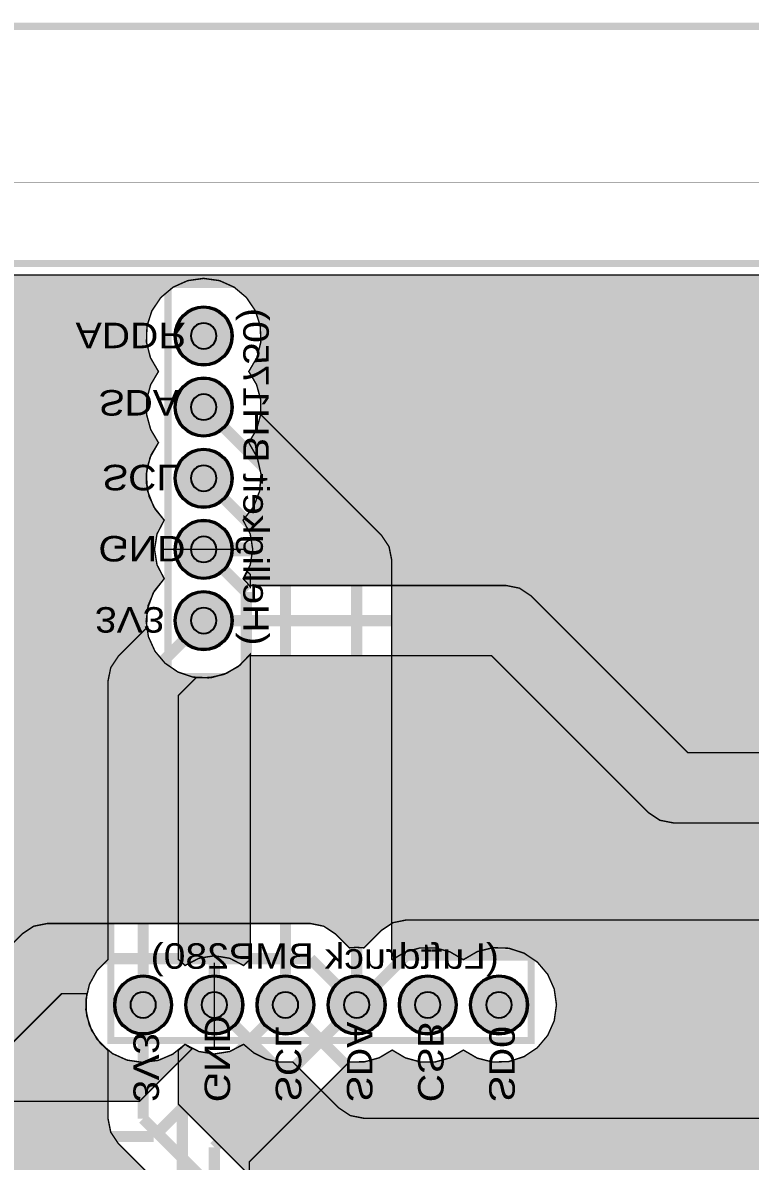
# Model space of a CAD drawing. Header units: millimetres. Extents: x -14 to 97, y -13 to 100.
# Drawn here: x 3.32 to 29.29, y 56.4 to 97.03 of the extents above; entities that cross this region are included whole.
import ezdxf
from ezdxf.enums import TextEntityAlignment as Align

# ---------------------------------------------------------------- set-up
doc = ezdxf.new("R2010")
doc.units = ezdxf.units.MM
doc.header["$MEASUREMENT"] = 0
for name, color, linetype, true_color in [('Board-Outline-Layer', 7, 'Continuous', 0xff00ff), ('Bottom-Layer', 7, 'Continuous', 0x0000ff), ('Bottom-Paste-Mask-Layer', 7, 'Continuous', 0x800000), ('Bottom-Silkscreen-Layer', 7, 'Continuous', 0x66cc33), ('Bottom-Solder-Mask-Layer', 7, 'Continuous', 0xaa00ff), ('Document-Layer', 7, 'Continuous', 0xffffff), ('Hole-Layer', 7, 'Continuous', 0x222222), ('Multi-Layer', 7, 'Continuous', 0xc0c0c0), ('Top-Layer', 7, 'Continuous', 0xff0000), ('Top-Paste-Mask-Layer', 7, 'Continuous', 0x808080), ('Top-Silkscreen-Layer', 7, 'Continuous', 0xffcc00), ('Top-Solder-Mask-Layer', 7, 'Continuous', 0x800080)]:
    doc.layers.add(name, color=color, linetype=linetype, true_color=true_color)
doc.styles.get("Standard").update_dxf_attribs({"font": 'arial.ttf'})

msp = doc.modelspace()

# ---------------------------------------------------------------- hatches: boundary and pattern name
at = {"layer": 'Bottom-Layer'}
for points in [[(-1.377, 61.251), (-1.813, 61.198), (-2.223, 61.041), (-2.584, 60.791), (-2.584, 88.028), (64.044, 88.028), (63.823, 87.912), (63.63, 87.754), (38.621, 62.744), (38.015, 62.576), (37.489, 62.232), (37.091, 61.744), (36.86, 61.16), (36.817, 60.532), (36.966, 59.921), (37.292, 59.384), (37.766, 58.971), (38.343, 58.72), (38.969, 58.656), (39.584, 58.785), (40.132, 59.094), (40.602, 58.816), (41.129, 58.672), (41.675, 58.672), (42.202, 58.816), (42.672, 59.094), (43.139, 58.817), (43.663, 58.673), (44.206, 58.671), (47.374, 55.502), (47.781, 55.231), (48.26, 55.136), (48.792, 55.136), (41.899, 48.243), (38.676, 48.243), (38.669, 48.251), (38.661, 48.26), (38.962, 48.724), (39.119, 49.254), (39.119, 49.806), (38.962, 50.336), (38.661, 50.8), (38.921, 51.181), (39.083, 51.612), (39.139, 52.07), (39.083, 52.528), (38.921, 52.959), (38.661, 53.34), (38.944, 53.766), (39.105, 54.25), (39.133, 54.76), (39.026, 55.26), (38.791, 55.714), (38.446, 56.09), (38.696, 56.483), (38.824, 56.931), (38.82, 57.396), (38.684, 57.842), (38.428, 58.231), (38.072, 58.531), (37.646, 58.718), (37.184, 58.777), (36.724, 58.703), (36.305, 58.502), (36.305, 63.362), (40.383, 67.44), (40.654, 67.847), (40.75, 68.326), (40.75, 71.501), (40.654, 71.98), (40.383, 72.387), (38.231, 74.539), (38.212, 75.182), (37.996, 75.789), (37.602, 76.298), (37.857, 76.786), (37.948, 77.33), (37.865, 77.874), (37.618, 78.367), (37.23, 78.758), (36.739, 79.009), (36.195, 79.096), (35.651, 79.009), (35.161, 78.758), (34.773, 78.367), (34.525, 77.874), (34.443, 77.33), (34.533, 76.786), (34.788, 76.298), (34.413, 75.822), (34.193, 75.256), (34.148, 74.651), (34.282, 74.06), (34.583, 73.533), (34.342, 73.146), (34.193, 72.716), (34.143, 72.263), (34.193, 71.81), (34.342, 71.38), (34.583, 70.993), (34.323, 70.565), (34.175, 70.086), (34.147, 69.586), (34.241, 69.094), (34.452, 68.64), (34.766, 68.25), (35.166, 67.947), (35.626, 67.751), (33.15, 65.275), (32.879, 64.868), (32.784, 64.389), (32.784, 42.246), (32.879, 41.766), (33.15, 41.36), (34.713, 39.797), (34.978, 39.595), (35.286, 39.47), (35.321, 38.991), (35.473, 38.536), (35.733, 38.133), (34.322, 38.133), (21.16, 51.294), (21.611, 51.647), (21.924, 52.126), (22.066, 52.68), (22.022, 53.251), (21.796, 53.777), (21.413, 54.202), (20.913, 54.481), (20.35, 54.584), (19.784, 54.501), (19.275, 54.239), (18.798, 54.614), (18.233, 54.834), (17.628, 54.879), (17.037, 54.745), (16.51, 54.445), (16.04, 54.722), (15.513, 54.866), (14.967, 54.866), (14.44, 54.722), (13.97, 54.445), (13.496, 54.724), (12.964, 54.868), (12.414, 54.865), (11.884, 54.715), (11.413, 54.431), (11.413, 56.377), (14.976, 59.941), (15.519, 59.943), (16.043, 60.087), (16.51, 60.364), (16.98, 60.086), (17.507, 59.942), (18.053, 59.942), (18.58, 60.086), (19.05, 60.364), (19.545, 60.076), (20.099, 59.935), (20.672, 59.954), (21.216, 60.13), (21.691, 60.449), (22.06, 60.887), (22.293, 61.409), (22.373, 61.976), (22.293, 62.543), (22.06, 63.066), (21.691, 63.503), (21.216, 63.823), (20.672, 63.998), (20.099, 64.017), (19.545, 63.877), (19.05, 63.589), (18.58, 63.866), (18.053, 64.01), (17.507, 64.01), (16.98, 63.866), (16.51, 63.589), (16.501, 63.595), (16.493, 63.602), (16.493, 77.851), (16.397, 78.33), (16.126, 78.737), (11.815, 83.048), (11.813, 83.591), (11.668, 84.115), (11.391, 84.582), (11.679, 85.077), (11.82, 85.632), (11.801, 86.204), (11.626, 86.748), (11.306, 87.223), (10.868, 87.592), (10.346, 87.825), (9.779, 87.905), (9.212, 87.825), (8.69, 87.592), (8.252, 87.223), (7.932, 86.748), (7.757, 86.204), (7.738, 85.632), (7.879, 85.077), (8.167, 84.582), (7.889, 84.112), (7.745, 83.585), (7.745, 83.039), (7.889, 82.512), (8.167, 82.042), (7.905, 81.609), (7.757, 81.125), (7.732, 80.62), (7.832, 80.124), (8.049, 79.667), (8.372, 79.277), (8.115, 78.783), (8.026, 78.232), (8.115, 77.682), (8.372, 77.187), (7.979, 76.678), (7.762, 76.071), (7.744, 75.428), (6.734, 74.419), (6.463, 74.012), (6.367, 73.533), (6.367, 63.602), (5.973, 63.201), (5.702, 62.707), (5.576, 62.159), (5.603, 61.597), (5.782, 61.063), (6.099, 60.598), (6.53, 60.237), (7.044, 60.006), (7.6, 59.924), (8.159, 59.996), (8.676, 60.216), (9.115, 60.569), (9.237, 60.486), (9.366, 60.414), (8.131, 59.178), (7.482, 58.53), (1.171, 58.53), (1.368, 59.033), (1.408, 59.572), (1.288, 60.1), (1.017, 60.568), (0.621, 60.936), (0.134, 61.17), (-0.401, 61.251)], [(8.779, 85.852, 1), (10.779, 85.852, 1)], [(8.779, 83.312, 1), (10.779, 83.312, 1)], [(8.779, 80.772, 1), (10.779, 80.772, 1)], [(8.779, 78.232, 1), (10.779, 78.232, 1)], [(11.186, 77.187), (11.269, 77.309), (11.341, 77.438), (11.447, 77.332), (11.447, 76.888), (11.324, 77.044)], [(8.779, 75.692, 1), (10.779, 75.692, 1)], [(9.515, 73.657), (10.066, 73.66), (10.597, 73.81), (11.069, 74.096), (11.447, 74.497), (11.447, 63.602), (11.322, 63.497), (11.205, 63.383), (10.711, 63.64), (10.16, 63.729), (9.61, 63.64), (9.115, 63.383), (8.998, 63.497), (8.873, 63.602), (8.873, 73.014)], [(6.62, 61.976, 1), (8.62, 61.976, 1)], [(9.16, 61.976, 1), (11.16, 61.976, 1)], [(11.7, 61.976, 1), (13.7, 61.976, 1)], [(14.24, 61.976, 1), (16.24, 61.976, 1)], [(16.78, 61.976, 1), (18.78, 61.976, 1)], [(19.32, 61.976, 1), (21.32, 61.976, 1)]]:
    msp.add_hatch(color=256, dxfattribs=at).paths.add_polyline_path(points)
at = {"layer": 'Bottom-Paste-Mask-Layer'}
for points in [[(8.779, 85.852, 1), (10.779, 85.852, 1)], [(8.779, 83.312, 1), (10.779, 83.312, 1)], [(8.779, 80.772, 1), (10.779, 80.772, 1)], [(8.779, 78.232, 1), (10.779, 78.232, 1)], [(8.779, 75.692, 1), (10.779, 75.692, 1)], [(6.62, 61.976, 1), (8.62, 61.976, 1)], [(9.16, 61.976, 1), (11.16, 61.976, 1)], [(11.7, 61.976, 1), (13.7, 61.976, 1)], [(14.24, 61.976, 1), (16.24, 61.976, 1)], [(16.78, 61.976, 1), (18.78, 61.976, 1)], [(19.32, 61.976, 1), (21.32, 61.976, 1)]]:
    msp.add_hatch(color=256, dxfattribs=at).paths.add_polyline_path(points)
at = {"layer": 'Bottom-Solder-Mask-Layer'}
for points in [[(8.728, 85.852, 1), (10.83, 85.852, 1)], [(8.728, 83.312, 1), (10.83, 83.312, 1)], [(8.728, 80.772, 1), (10.83, 80.772, 1)], [(8.728, 78.232, 1), (10.83, 78.232, 1)], [(8.728, 75.692, 1), (10.83, 75.692, 1)], [(6.569, 61.976, 1), (8.671, 61.976, 1)], [(9.109, 61.976, 1), (11.211, 61.976, 1)], [(11.649, 61.976, 1), (13.751, 61.976, 1)], [(14.189, 61.976, 1), (16.291, 61.976, 1)], [(16.729, 61.976, 1), (18.831, 61.976, 1)], [(19.269, 61.976, 1), (21.371, 61.976, 1)]]:
    msp.add_hatch(color=256, dxfattribs=at).paths.add_polyline_path(points)
at = {"layer": 'Hole-Layer'}
for points in [[(9.322, 85.852, 1), (10.236, 85.852, 1)], [(9.322, 83.312, 1), (10.236, 83.312, 1)], [(9.322, 80.772, 1), (10.236, 80.772, 1)], [(9.322, 78.232, 1), (10.236, 78.232, 1)], [(9.322, 75.692, 1), (10.236, 75.692, 1)], [(7.163, 61.976, 1), (8.077, 61.976, 1)], [(9.703, 61.976, 1), (10.617, 61.976, 1)], [(12.243, 61.976, 1), (13.157, 61.976, 1)], [(14.783, 61.976, 1), (15.697, 61.976, 1)], [(17.323, 61.976, 1), (18.237, 61.976, 1)], [(19.863, 61.976, 1), (20.777, 61.976, 1)]]:
    msp.add_hatch(color=256, dxfattribs=at).paths.add_polyline_path(points)
at = {"layer": 'Multi-Layer'}
for points in [[(8.779, 85.852, 1), (10.779, 85.852, 1)], [(8.779, 85.852, 1), (10.779, 85.852, 1)], [(8.779, 85.852, 1), (10.779, 85.852, 1)], [(8.779, 83.312, 1), (10.779, 83.312, 1)], [(8.779, 83.312, 1), (10.779, 83.312, 1)], [(8.779, 83.312, 1), (10.779, 83.312, 1)], [(8.779, 80.772, 1), (10.779, 80.772, 1)], [(8.779, 80.772, 1), (10.779, 80.772, 1)], [(8.779, 80.772, 1), (10.779, 80.772, 1)], [(8.779, 78.232, 1), (10.779, 78.232, 1)], [(8.779, 78.232, 1), (10.779, 78.232, 1)], [(8.779, 78.232, 1), (10.779, 78.232, 1)], [(8.779, 75.692, 1), (10.779, 75.692, 1)], [(8.779, 75.692, 1), (10.779, 75.692, 1)], [(8.779, 75.692, 1), (10.779, 75.692, 1)], [(6.62, 61.976, 1), (8.62, 61.976, 1)], [(6.62, 61.976, 1), (8.62, 61.976, 1)], [(6.62, 61.976, 1), (8.62, 61.976, 1)], [(9.16, 61.976, 1), (11.16, 61.976, 1)], [(9.16, 61.976, 1), (11.16, 61.976, 1)], [(9.16, 61.976, 1), (11.16, 61.976, 1)], [(11.7, 61.976, 1), (13.7, 61.976, 1)], [(11.7, 61.976, 1), (13.7, 61.976, 1)], [(11.7, 61.976, 1), (13.7, 61.976, 1)], [(14.24, 61.976, 1), (16.24, 61.976, 1)], [(14.24, 61.976, 1), (16.24, 61.976, 1)], [(14.24, 61.976, 1), (16.24, 61.976, 1)], [(16.78, 61.976, 1), (18.78, 61.976, 1)], [(16.78, 61.976, 1), (18.78, 61.976, 1)], [(16.78, 61.976, 1), (18.78, 61.976, 1)], [(19.32, 61.976, 1), (21.32, 61.976, 1)], [(19.32, 61.976, 1), (21.32, 61.976, 1)], [(19.32, 61.976, 1), (21.32, 61.976, 1)]]:
    msp.add_hatch(color=256, dxfattribs=at).paths.add_polyline_path(points)
at = {"layer": 'Top-Layer'}
for points in [[(-2.584, 15.837), (-2.584, 51.604), (-2.223, 51.354), (-1.813, 51.198), (-1.377, 51.145), (-0.401, 51.145), (-0.2, 51.156), (-0.001, 51.189), (4.081, 47.106), (4.081, 45.472), (4.081, 45.469), (4.081, 45.466), (4.081, 36.678), (3.651, 36.227), (3.376, 35.668), (3.281, 35.052), (3.376, 34.436), (3.651, 33.877), (4.081, 33.426), (4.081, 28.194), (4.177, 27.715), (4.448, 27.308), (7.363, 24.394), (7.365, 23.851), (7.509, 23.327), (7.786, 22.86), (7.508, 22.39), (7.364, 21.863), (7.364, 21.317), (7.508, 20.79), (7.786, 20.32), (7.498, 19.825), (7.357, 19.271), (7.376, 18.699), (7.551, 18.154), (7.871, 17.679), (8.309, 17.31), (8.831, 17.077), (9.398, 16.997), (9.965, 17.077), (10.487, 17.31), (10.925, 17.679), (11.245, 18.154), (11.42, 18.699), (11.439, 19.271), (11.298, 19.825), (11.01, 20.32), (11.288, 20.79), (11.432, 21.317), (11.432, 21.863), (11.288, 22.39), (11.01, 22.86), (11.017, 22.869), (11.024, 22.878), (21.706, 22.878), (22.152, 22.432), (22.211, 21.881), (22.43, 21.373), (22.79, 20.952), (23.257, 20.656), (23.792, 20.511), (24.345, 20.531), (24.868, 20.713), (25.313, 21.042), (25.642, 21.487), (25.824, 22.01), (25.844, 22.563), (25.699, 23.098), (25.403, 23.565), (24.982, 23.925), (24.474, 24.144), (23.924, 24.203), (23.771, 24.355), (24.803, 24.355), (25.091, 24.413), (25.335, 24.576), (25.498, 24.82), (25.556, 25.108), (25.556, 26.708), (25.498, 26.996), (25.335, 27.24), (25.091, 27.403), (24.803, 27.461), (23.203, 27.461), (22.915, 27.403), (22.671, 27.24), (22.508, 26.996), (22.45, 26.708), (22.45, 25.362), (22.338, 25.377), (22.225, 25.383), (11.024, 25.383), (10.919, 25.508), (10.805, 25.625), (11.068, 26.139), (11.15, 26.71), (11.042, 27.278), (10.755, 27.779), (10.321, 28.16), (9.786, 28.379), (9.21, 28.412), (8.654, 28.257), (8.178, 27.929), (7.836, 27.464), (6.587, 28.713), (6.587, 33.426), (6.712, 33.531), (6.829, 33.645), (7.324, 33.388), (7.874, 33.3), (8.425, 33.388), (8.919, 33.645), (9.396, 33.27), (9.961, 33.05), (10.566, 33.005), (11.157, 33.139), (11.684, 33.44), (12.154, 33.162), (12.681, 33.018), (13.227, 33.018), (13.754, 33.162), (14.224, 33.44), (14.694, 33.162), (15.221, 33.018), (15.767, 33.018), (16.294, 33.162), (16.764, 33.44), (17.234, 33.162), (17.761, 33.018), (18.307, 33.018), (18.834, 33.162), (19.304, 33.44), (19.774, 33.162), (20.301, 33.018), (20.847, 33.018), (21.374, 33.162), (21.844, 33.44), (22.314, 33.162), (22.841, 33.018), (23.387, 33.018), (23.914, 33.162), (24.384, 33.44), (24.854, 33.162), (25.381, 33.018), (25.927, 33.018), (26.454, 33.162), (26.924, 33.44), (27.419, 33.152), (27.974, 33.011), (28.546, 33.03), (29.09, 33.205), (29.565, 33.525), (29.934, 33.963), (30.167, 34.485), (30.247, 35.052), (30.167, 35.619), (29.934, 36.141), (29.565, 36.579), (29.09, 36.899), (28.546, 37.074), (27.974, 37.093), (27.419, 36.953), (26.924, 36.665), (26.454, 36.942), (25.927, 37.086), (25.381, 37.086), (24.854, 36.942), (24.384, 36.665), (23.914, 36.942), (23.387, 37.086), (22.841, 37.086), (22.314, 36.942), (21.844, 36.665), (21.374, 36.942), (20.847, 37.086), (20.301, 37.086), (19.774, 36.942), (19.304, 36.665), (18.834, 36.942), (18.307, 37.086), (17.761, 37.086), (17.234, 36.942), (16.764, 36.665), (16.294, 36.942), (15.767, 37.086), (15.221, 37.086), (14.694, 36.942), (14.224, 36.665), (13.754, 36.942), (13.227, 37.086), (12.681, 37.086), (12.154, 36.942), (11.684, 36.665), (11.157, 36.965), (10.566, 37.099), (9.961, 37.054), (9.396, 36.834), (8.919, 36.459), (8.425, 36.716), (7.874, 36.805), (7.324, 36.716), (6.829, 36.459), (6.712, 36.573), (6.587, 36.678), (6.587, 44.947), (12.436, 50.797), (12.979, 50.799), (13.503, 50.943), (13.97, 51.22), (14.44, 50.942), (14.967, 50.798), (15.513, 50.798), (16.04, 50.942), (16.51, 51.22), (17.037, 50.919), (17.628, 50.785), (18.233, 50.83), (18.798, 51.05), (19.275, 51.425), (19.763, 51.17), (20.307, 51.08), (20.851, 51.162), (21.344, 51.41), (21.735, 51.798), (21.986, 52.288), (22.073, 52.832), (21.986, 53.376), (21.735, 53.867), (21.344, 54.255), (20.851, 54.502), (20.307, 54.585), (19.763, 54.494), (19.275, 54.239), (18.798, 54.614), (18.233, 54.834), (17.628, 54.879), (17.037, 54.745), (16.51, 54.445), (16.04, 54.722), (15.513, 54.866), (14.967, 54.866), (14.44, 54.722), (13.97, 54.445), (13.503, 54.721), (12.979, 54.866), (12.436, 54.868), (8.873, 58.431), (8.873, 60.35), (8.998, 60.455), (9.115, 60.569), (9.61, 60.312), (10.16, 60.224), (10.711, 60.312), (11.205, 60.569), (11.576, 60.259), (12.009, 60.043), (12.481, 59.935), (12.964, 59.941), (14.608, 58.296), (15.015, 58.025), (15.494, 57.93), (35.782, 57.93), (35.615, 57.469), (35.592, 56.98), (35.717, 56.506), (35.976, 56.09), (35.574, 55.628), (35.338, 55.064), (35.29, 54.453), (35.436, 53.859), (35.761, 53.34), (35.46, 52.876), (35.303, 52.346), (35.303, 51.794), (35.46, 51.264), (35.761, 50.8), (35.46, 50.336), (35.303, 49.806), (35.303, 49.254), (35.46, 48.724), (35.761, 48.26), (35.46, 47.796), (35.303, 47.266), (35.303, 46.714), (35.46, 46.184), (35.761, 45.72), (35.46, 45.256), (35.303, 44.726), (35.303, 44.174), (35.46, 43.644), (35.761, 43.18), (35.46, 42.716), (35.303, 42.186), (35.303, 41.634), (35.46, 41.104), (35.761, 40.64), (35.46, 40.176), (35.303, 39.646), (35.303, 39.094), (35.46, 38.564), (35.761, 38.1), (35.46, 37.636), (35.303, 37.106), (35.303, 36.554), (35.46, 36.024), (35.761, 35.56), (35.46, 35.096), (35.303, 34.566), (35.303, 34.014), (35.46, 33.484), (35.761, 33.02), (35.436, 32.501), (35.29, 31.907), (35.338, 31.297), (35.574, 30.732), (35.976, 30.27), (35.729, 29.882), (35.6, 29.44), (35.6, 28.98), (35.729, 28.538), (35.976, 28.15), (35.574, 27.688), (35.338, 27.124), (35.29, 26.513), (35.436, 25.919), (35.761, 25.4), (35.436, 24.881), (35.29, 24.287), (35.338, 23.677), (35.574, 23.112), (35.976, 22.65), (35.729, 22.262), (35.6, 21.82), (35.6, 21.36), (35.729, 20.918), (35.976, 20.53), (35.582, 20.081), (35.345, 19.533), (35.287, 18.939), (35.413, 18.356), (35.712, 17.839), (36.154, 17.438), (36.698, 17.192), (37.292, 17.124), (37.877, 17.241), (38.399, 17.532), (38.806, 17.968), (39.061, 18.508), (39.428, 17.995), (39.934, 17.617), (40.53, 17.411), (41.161, 17.396), (41.767, 17.573), (42.29, 17.926), (42.681, 18.421), (42.903, 19.012), (42.936, 19.642), (42.775, 20.253), (42.437, 20.785), (41.952, 21.19), (41.368, 21.428), (40.739, 21.478), (40.124, 21.334), (39.583, 21.01), (39.165, 20.537), (38.911, 19.959), (38.706, 20.267), (38.446, 20.53), (38.693, 20.918), (38.822, 21.36), (38.822, 21.82), (38.693, 22.262), (38.446, 22.65), (38.848, 23.112), (39.085, 23.677), (39.132, 24.287), (38.986, 24.881), (38.661, 25.4), (38.986, 25.919), (39.132, 26.513), (39.085, 27.124), (38.848, 27.688), (38.446, 28.15), (38.693, 28.538), (38.822, 28.98), (38.822, 29.44), (38.693, 29.882), (38.446, 30.27), (38.848, 30.732), (39.085, 31.297), (39.132, 31.907), (38.986, 32.501), (38.661, 33.02), (38.962, 33.484), (39.119, 34.014), (39.119, 34.566), (38.962, 35.096), (38.661, 35.56), (38.962, 36.024), (39.119, 36.554), (39.119, 37.106), (38.962, 37.636), (38.661, 38.1), (38.962, 38.564), (39.119, 39.094), (39.119, 39.646), (38.962, 40.176), (38.661, 40.64), (38.962, 41.104), (39.119, 41.634), (39.119, 42.186), (38.962, 42.716), (38.661, 43.18), (38.962, 43.644), (39.119, 44.174), (39.119, 44.726), (38.962, 45.256), (38.661, 45.72), (38.962, 46.184), (39.119, 46.714), (39.119, 47.266), (38.962, 47.796), (38.661, 48.26), (38.962, 48.724), (39.119, 49.254), (39.119, 49.806), (38.962, 50.336), (38.661, 50.8), (38.962, 51.264), (39.119, 51.794), (39.119, 52.346), (38.962, 52.876), (38.661, 53.34), (38.986, 53.859), (39.132, 54.453), (39.085, 55.064), (38.848, 55.628), (38.446, 56.09), (38.706, 56.506), (38.83, 56.98), (38.807, 57.469), (38.64, 57.93), (39.878, 57.93), (40.358, 58.025), (40.764, 58.296), (41.138, 58.671), (41.681, 58.673), (42.205, 58.817), (42.672, 59.094), (43.199, 58.793), (43.79, 58.659), (44.395, 58.704), (44.96, 58.924), (45.437, 59.299), (45.925, 59.044), (46.469, 58.954), (47.013, 59.036), (47.506, 59.284), (47.897, 59.672), (48.148, 60.162), (48.235, 60.706), (48.148, 61.25), (47.897, 61.741), (47.506, 62.129), (47.013, 62.376), (46.469, 62.459), (45.925, 62.368), (45.437, 62.113), (45.32, 62.227), (45.195, 62.332), (45.195, 64.897), (45.099, 65.376), (44.828, 65.783), (40.002, 70.609), (39.595, 70.88), (39.116, 70.976), (37.821, 70.976), (37.814, 70.984), (37.808, 70.993), (38.085, 71.463), (38.229, 71.99), (38.229, 72.536), (38.085, 73.063), (37.808, 73.533), (38.108, 74.06), (38.242, 74.651), (38.197, 75.256), (37.977, 75.822), (37.602, 76.298), (37.857, 76.786), (37.948, 77.33), (37.865, 77.874), (37.618, 78.367), (37.23, 78.758), (36.739, 79.009), (36.195, 79.096), (35.651, 79.009), (35.161, 78.758), (34.773, 78.367), (34.525, 77.874), (34.443, 77.33), (34.533, 76.786), (34.788, 76.298), (34.413, 75.822), (34.193, 75.256), (34.148, 74.651), (34.282, 74.06), (34.583, 73.533), (34.305, 73.063), (34.161, 72.536), (34.161, 71.99), (34.305, 71.463), (34.583, 70.993), (34.576, 70.984), (34.569, 70.976), (27.062, 70.976), (21.46, 76.578), (21.053, 76.849), (20.574, 76.945), (11.405, 76.945), (11.3, 77.07), (11.186, 77.187), (11.443, 77.682), (11.532, 78.232), (11.443, 78.783), (11.186, 79.277), (11.561, 79.754), (11.781, 80.319), (11.826, 80.924), (11.692, 81.515), (11.391, 82.042), (11.669, 82.512), (11.813, 83.039), (11.813, 83.585), (11.669, 84.112), (11.391, 84.582), (11.679, 85.077), (11.82, 85.632), (11.801, 86.204), (11.626, 86.748), (11.306, 87.223), (10.868, 87.592), (10.346, 87.825), (9.779, 87.905), (9.212, 87.825), (8.69, 87.592), (8.252, 87.223), (7.932, 86.748), (7.757, 86.204), (7.738, 85.632), (7.879, 85.077), (8.167, 84.582), (7.889, 84.112), (7.745, 83.585), (7.745, 83.039), (7.889, 82.512), (8.167, 82.042), (7.866, 81.515), (7.732, 80.924), (7.777, 80.319), (7.997, 79.754), (8.372, 79.277), (8.115, 78.783), (8.026, 78.232), (8.115, 77.682), (8.372, 77.187), (8.019, 76.749), (7.798, 76.231), (7.727, 75.673), (7.809, 75.116), (8.04, 74.602), (8.401, 74.171), (8.866, 73.854), (9.4, 73.675), (9.962, 73.648), (10.51, 73.774), (11.004, 74.045), (11.405, 74.44), (20.055, 74.44), (25.657, 68.837), (26.064, 68.566), (26.543, 68.471), (34.569, 68.471), (35.02, 68.04), (35.579, 67.765), (36.195, 67.671), (36.811, 67.765), (37.37, 68.04), (37.821, 68.471), (38.597, 68.471), (42.69, 64.378), (42.69, 62.332), (42.681, 62.325), (42.672, 62.319), (42.202, 62.596), (41.675, 62.74), (41.129, 62.74), (40.602, 62.596), (40.132, 62.319), (39.665, 62.595), (39.141, 62.74), (38.598, 62.742), (36.7, 64.64), (36.293, 64.911), (35.814, 65.007), (17.018, 65.007), (16.539, 64.911), (16.132, 64.64), (15.504, 64.012), (15.24, 64.029), (14.976, 64.012), (14.475, 64.513), (14.068, 64.784), (13.589, 64.88), (4.191, 64.88), (3.712, 64.784), (3.305, 64.513), (-0.001, 61.206), (-0.2, 61.239), (-0.401, 61.251), (-1.377, 61.251), (-1.813, 61.198), (-2.223, 61.041), (-2.584, 60.791), (-2.584, 88.028), (87.607, 88.028), (87.607, 15.837)], [(8.779, 85.852, 1), (10.779, 85.852, 1)], [(8.779, 83.312, 1), (10.779, 83.312, 1)], [(8.779, 80.772, 1), (10.779, 80.772, 1)], [(8.779, 78.232, 1), (10.779, 78.232, 1)], [(8.779, 75.692, 1), (10.779, 75.692, 1)], [(6.62, 61.976, 1), (8.62, 61.976, 1)], [(9.16, 61.976, 1), (11.16, 61.976, 1)], [(11.7, 61.976, 1), (13.7, 61.976, 1)], [(14.24, 61.976, 1), (16.24, 61.976, 1)], [(16.78, 61.976, 1), (18.78, 61.976, 1)], [(19.32, 61.976, 1), (21.32, 61.976, 1)], [(0.854, 54.27), (1.047, 54.675), (1.114, 55.118), (1.047, 55.562), (0.854, 55.966), (1.175, 56.378), (1.366, 56.864), (1.41, 57.385), (1.305, 57.896), (1.058, 58.357), (1.248, 58.679), (1.368, 59.033), (4.71, 62.375), (5.607, 62.375), (5.574, 61.808), (5.699, 61.254), (5.97, 60.755), (6.367, 60.35), (6.367, 57.912), (6.463, 57.433), (6.734, 57.026), (10.665, 53.096), (10.647, 52.832), (10.665, 52.568), (6.392, 48.295), (6.312, 48.408), (6.22, 48.511), (1.368, 53.362), (1.178, 53.854)]]:
    msp.add_hatch(color=256, dxfattribs=at).paths.add_polyline_path(points)
at = {"layer": 'Top-Paste-Mask-Layer'}
for points in [[(8.779, 85.852, 1), (10.779, 85.852, 1)], [(8.779, 83.312, 1), (10.779, 83.312, 1)], [(8.779, 80.772, 1), (10.779, 80.772, 1)], [(8.779, 78.232, 1), (10.779, 78.232, 1)], [(8.779, 75.692, 1), (10.779, 75.692, 1)], [(6.62, 61.976, 1), (8.62, 61.976, 1)], [(9.16, 61.976, 1), (11.16, 61.976, 1)], [(11.7, 61.976, 1), (13.7, 61.976, 1)], [(14.24, 61.976, 1), (16.24, 61.976, 1)], [(16.78, 61.976, 1), (18.78, 61.976, 1)], [(19.32, 61.976, 1), (21.32, 61.976, 1)]]:
    msp.add_hatch(color=256, dxfattribs=at).paths.add_polyline_path(points)
at = {"layer": 'Top-Solder-Mask-Layer'}
for points in [[(8.728, 85.852, 1), (10.83, 85.852, 1)], [(8.728, 83.312, 1), (10.83, 83.312, 1)], [(8.728, 80.772, 1), (10.83, 80.772, 1)], [(8.728, 78.232, 1), (10.83, 78.232, 1)], [(8.728, 75.692, 1), (10.83, 75.692, 1)], [(6.569, 61.976, 1), (8.671, 61.976, 1)], [(9.109, 61.976, 1), (11.211, 61.976, 1)], [(11.649, 61.976, 1), (13.751, 61.976, 1)], [(14.189, 61.976, 1), (16.291, 61.976, 1)], [(16.729, 61.976, 1), (18.831, 61.976, 1)], [(19.269, 61.976, 1), (21.371, 61.976, 1)]]:
    msp.add_hatch(color=256, dxfattribs=at).paths.add_polyline_path(points)

# ---------------------------------------------------------------- linework, layer by layer
at = {"layer": 'Board-Outline-Layer', "const_width": 0.254}
msp.add_lwpolyline([(-2.989, 15.433), (-2.989, 88.433), (88.012, 88.433), (88.012, 15.433)], close=True, dxfattribs=at)
at = {"layer": 'Bottom-Layer'}
for points, const_width in [([(-4.191, 14.351), (-4.191, 89.789), (89.916, 89.789), (89.916, 14.351)], 0.00508), ([(11.186, 77.187), (11.269, 77.309), (11.341, 77.438), (11.447, 77.332), (11.447, 76.888), (11.324, 77.044)], 0.0508), ([(9.515, 73.657), (10.066, 73.66), (10.597, 73.81), (11.069, 74.096), (11.447, 74.497), (11.447, 63.602), (11.322, 63.497), (11.205, 63.383), (10.711, 63.64), (10.16, 63.729), (9.61, 63.64), (9.115, 63.383), (8.998, 63.497), (8.873, 63.602), (8.873, 73.014)], 0.0508)]:
    msp.add_lwpolyline(points, close=True, dxfattribs=dict(at, const_width=const_width))
for points, const_width in [([(-2.584, 88.028), (64.044, 88.028)], 0.0508), ([(11.413, 54.431), (11.413, 56.377), (14.976, 59.941), (15.519, 59.943), (16.043, 60.087), (16.51, 60.364), (16.98, 60.086), (17.507, 59.942), (18.053, 59.942), (18.58, 60.086), (19.05, 60.364), (19.545, 60.076), (20.099, 59.935), (20.672, 59.954), (21.216, 60.13), (21.691, 60.449), (22.06, 60.887), (22.293, 61.409), (22.373, 61.976), (22.293, 62.543), (22.06, 63.066), (21.691, 63.503), (21.216, 63.823), (20.672, 63.998), (20.099, 64.017), (19.545, 63.877), (19.05, 63.589), (18.58, 63.866), (18.053, 64.01), (17.507, 64.01), (16.98, 63.866), (16.51, 63.589), (16.501, 63.595), (16.493, 63.602), (16.493, 77.851), (16.397, 78.33), (16.126, 78.737), (11.815, 83.048), (11.813, 83.591), (11.668, 84.115), (11.391, 84.582), (11.679, 85.077), (11.82, 85.632), (11.801, 86.204), (11.626, 86.748), (11.306, 87.223), (10.868, 87.592), (10.346, 87.825), (9.779, 87.905), (9.212, 87.825), (8.69, 87.592), (8.252, 87.223), (7.932, 86.748), (7.757, 86.204), (7.738, 85.632), (7.879, 85.077), (8.167, 84.582), (7.889, 84.112), (7.745, 83.585), (7.745, 83.039), (7.889, 82.512), (8.167, 82.042), (7.905, 81.609), (7.757, 81.125), (7.732, 80.62), (7.832, 80.124), (8.049, 79.667), (8.372, 79.277), (8.115, 78.783), (8.026, 78.232), (8.115, 77.682), (8.372, 77.187), (7.979, 76.678), (7.762, 76.071), (7.744, 75.428), (6.734, 74.419), (6.463, 74.012), (6.367, 73.533), (6.367, 63.602), (5.973, 63.201), (5.702, 62.707), (5.576, 62.159), (5.603, 61.597), (5.782, 61.063), (6.099, 60.598), (6.53, 60.237), (7.044, 60.006), (7.6, 59.924), (8.159, 59.996), (8.676, 60.216), (9.115, 60.569), (9.237, 60.486), (9.366, 60.414), (8.131, 59.178), (7.482, 58.53), (1.171, 58.53)], 0.0508), ([(9.779, 83.312), (15.24, 77.851)], 0.4), ([(9.779, 80.772), (12.7, 77.851)], 0.4), ([(9.779, 78.232), (11.303, 76.708)], 0.4), ([(9.779, 78.232), (8.276, 78.232)], 0.0508), ([(12.7, 77.851), (12.7, 61.976)], 0.4), ([(15.24, 77.851), (15.24, 61.976)], 0.4), ([(11.303, 76.708), (11.303, 74.041)], 0.4), ([(9.779, 75.692), (7.62, 73.533)], 0.4), ([(11.303, 74.041), (10.16, 72.898)], 0.4), ([(7.62, 73.533), (7.62, 61.976)], 0.4), ([(10.16, 72.898), (10.16, 61.976)], 0.4), ([(10.16, 61.976), (10.16, 63.479)], 0.0508), ([(9.017, 58.293), (12.7, 61.976)], 0.4), ([(15.24, 61.976), (10.16, 56.896)], 0.4), ([(8.001, 57.277), (9.017, 58.293)], 0.4), ([(9.017, 36.449), (9.017, 58.293)], 0.4), ([(0, 57.277), (8.001, 57.277)], 0.4), ([(10.16, 56.896), (10.16, 37.846)], 0.4)]:
    msp.add_lwpolyline(points, dxfattribs=dict(at, const_width=const_width))
for points in [[(8.779, 85.852, 1), (10.779, 85.852), (10.779, 85.852, 1), (8.779, 85.852)], [(8.779, 83.312, 1), (10.779, 83.312), (10.779, 83.312, 1), (8.779, 83.312)], [(8.779, 80.772, 1), (10.779, 80.772), (10.779, 80.772, 1), (8.779, 80.772)], [(8.779, 78.232, 1), (10.779, 78.232), (10.779, 78.232, 1), (8.779, 78.232)], [(8.779, 75.692, 1), (10.779, 75.692), (10.779, 75.692, 1), (8.779, 75.692)], [(6.62, 61.976, 1), (8.62, 61.976), (8.62, 61.976, 1), (6.62, 61.976)], [(9.16, 61.976, 1), (11.16, 61.976), (11.16, 61.976, 1), (9.16, 61.976)], [(11.7, 61.976, 1), (13.7, 61.976), (13.7, 61.976, 1), (11.7, 61.976)], [(14.24, 61.976, 1), (16.24, 61.976), (16.24, 61.976, 1), (14.24, 61.976)], [(16.78, 61.976, 1), (18.78, 61.976), (18.78, 61.976, 1), (16.78, 61.976)], [(19.32, 61.976, 1), (21.32, 61.976), (21.32, 61.976, 1), (19.32, 61.976)]]:
    msp.add_lwpolyline(points, format="xyb", dxfattribs=at)
at = {"layer": 'Bottom-Paste-Mask-Layer'}
for points in [[(8.779, 85.852, 1), (10.779, 85.852), (10.779, 85.852, 1), (8.779, 85.852)], [(8.779, 83.312, 1), (10.779, 83.312), (10.779, 83.312, 1), (8.779, 83.312)], [(8.779, 80.772, 1), (10.779, 80.772), (10.779, 80.772, 1), (8.779, 80.772)], [(8.779, 78.232, 1), (10.779, 78.232), (10.779, 78.232, 1), (8.779, 78.232)], [(8.779, 75.692, 1), (10.779, 75.692), (10.779, 75.692, 1), (8.779, 75.692)], [(6.62, 61.976, 1), (8.62, 61.976), (8.62, 61.976, 1), (6.62, 61.976)], [(9.16, 61.976, 1), (11.16, 61.976), (11.16, 61.976, 1), (9.16, 61.976)], [(11.7, 61.976, 1), (13.7, 61.976), (13.7, 61.976, 1), (11.7, 61.976)], [(14.24, 61.976, 1), (16.24, 61.976), (16.24, 61.976, 1), (14.24, 61.976)], [(16.78, 61.976, 1), (18.78, 61.976), (18.78, 61.976, 1), (16.78, 61.976)], [(19.32, 61.976, 1), (21.32, 61.976), (21.32, 61.976, 1), (19.32, 61.976)]]:
    msp.add_lwpolyline(points, format="xyb", dxfattribs=at)
at = {"layer": 'Bottom-Silkscreen-Layer', "const_width": 0.254}
msp.add_lwpolyline([(3.51, 50.842), (3.51, 87.842), (29.51, 87.842), (29.51, 50.842)], close=True, dxfattribs=at)
msp.add_lwpolyline([(3.51, 50.842), (3.51, 87.842), (29.51, 87.842), (29.51, 50.842)], close=True, dxfattribs=at)
at = {"layer": 'Bottom-Solder-Mask-Layer'}
for points in [[(8.728, 85.852, 1), (10.83, 85.852), (10.83, 85.852, 1), (8.728, 85.852)], [(8.728, 83.312, 1), (10.83, 83.312), (10.83, 83.312, 1), (8.728, 83.312)], [(8.728, 80.772, 1), (10.83, 80.772), (10.83, 80.772, 1), (8.728, 80.772)], [(8.728, 78.232, 1), (10.83, 78.232), (10.83, 78.232, 1), (8.728, 78.232)], [(8.728, 75.692, 1), (10.83, 75.692), (10.83, 75.692, 1), (8.728, 75.692)], [(6.569, 61.976, 1), (8.671, 61.976), (8.671, 61.976, 1), (6.569, 61.976)], [(9.109, 61.976, 1), (11.211, 61.976), (11.211, 61.976, 1), (9.109, 61.976)], [(11.649, 61.976, 1), (13.751, 61.976), (13.751, 61.976, 1), (11.649, 61.976)], [(14.189, 61.976, 1), (16.291, 61.976), (16.291, 61.976, 1), (14.189, 61.976)], [(16.729, 61.976, 1), (18.831, 61.976), (18.831, 61.976, 1), (16.729, 61.976)], [(19.269, 61.976, 1), (21.371, 61.976), (21.371, 61.976, 1), (19.269, 61.976)]]:
    msp.add_lwpolyline(points, format="xyb", dxfattribs=at)
at = {"layer": 'Document-Layer', "const_width": 0.254}
msp.add_lwpolyline([(0, 96.901), (36.328, 96.901)], dxfattribs=at)
at = {"layer": 'Hole-Layer'}
for points in [[(9.322, 85.852, 1), (10.236, 85.852, 1)], [(9.322, 83.312, 1), (10.236, 83.312, 1)], [(9.322, 80.772, 1), (10.236, 80.772, 1)], [(9.322, 78.232, 1), (10.236, 78.232, 1)], [(9.322, 75.692, 1), (10.236, 75.692, 1)], [(7.163, 61.976, 1), (8.077, 61.976, 1)], [(9.703, 61.976, 1), (10.617, 61.976, 1)], [(12.243, 61.976, 1), (13.157, 61.976, 1)], [(14.783, 61.976, 1), (15.697, 61.976, 1)], [(17.323, 61.976, 1), (18.237, 61.976, 1)], [(19.863, 61.976, 1), (20.777, 61.976, 1)]]:
    msp.add_lwpolyline(points, format="xyb", close=True, dxfattribs=at)
at = {"layer": 'Multi-Layer'}
for points in [[(8.779, 85.852, 1), (10.779, 85.852), (10.779, 85.852, 1), (8.779, 85.852)], [(8.779, 85.852, 1), (10.779, 85.852), (10.779, 85.852, 1), (8.779, 85.852)], [(8.779, 85.852, 1), (10.779, 85.852), (10.779, 85.852, 1), (8.779, 85.852)], [(8.779, 83.312, 1), (10.779, 83.312), (10.779, 83.312, 1), (8.779, 83.312)], [(8.779, 83.312, 1), (10.779, 83.312), (10.779, 83.312, 1), (8.779, 83.312)], [(8.779, 83.312, 1), (10.779, 83.312), (10.779, 83.312, 1), (8.779, 83.312)], [(8.779, 80.772, 1), (10.779, 80.772), (10.779, 80.772, 1), (8.779, 80.772)], [(8.779, 80.772, 1), (10.779, 80.772), (10.779, 80.772, 1), (8.779, 80.772)], [(8.779, 80.772, 1), (10.779, 80.772), (10.779, 80.772, 1), (8.779, 80.772)], [(8.779, 78.232, 1), (10.779, 78.232), (10.779, 78.232, 1), (8.779, 78.232)], [(8.779, 78.232, 1), (10.779, 78.232), (10.779, 78.232, 1), (8.779, 78.232)], [(8.779, 78.232, 1), (10.779, 78.232), (10.779, 78.232, 1), (8.779, 78.232)], [(8.779, 75.692, 1), (10.779, 75.692), (10.779, 75.692, 1), (8.779, 75.692)], [(8.779, 75.692, 1), (10.779, 75.692), (10.779, 75.692, 1), (8.779, 75.692)], [(8.779, 75.692, 1), (10.779, 75.692), (10.779, 75.692, 1), (8.779, 75.692)], [(6.62, 61.976, 1), (8.62, 61.976), (8.62, 61.976, 1), (6.62, 61.976)], [(6.62, 61.976, 1), (8.62, 61.976), (8.62, 61.976, 1), (6.62, 61.976)], [(6.62, 61.976, 1), (8.62, 61.976), (8.62, 61.976, 1), (6.62, 61.976)], [(9.16, 61.976, 1), (11.16, 61.976), (11.16, 61.976, 1), (9.16, 61.976)], [(9.16, 61.976, 1), (11.16, 61.976), (11.16, 61.976, 1), (9.16, 61.976)], [(9.16, 61.976, 1), (11.16, 61.976), (11.16, 61.976, 1), (9.16, 61.976)], [(11.7, 61.976, 1), (13.7, 61.976), (13.7, 61.976, 1), (11.7, 61.976)], [(11.7, 61.976, 1), (13.7, 61.976), (13.7, 61.976, 1), (11.7, 61.976)], [(11.7, 61.976, 1), (13.7, 61.976), (13.7, 61.976, 1), (11.7, 61.976)], [(14.24, 61.976, 1), (16.24, 61.976), (16.24, 61.976, 1), (14.24, 61.976)], [(14.24, 61.976, 1), (16.24, 61.976), (16.24, 61.976, 1), (14.24, 61.976)], [(14.24, 61.976, 1), (16.24, 61.976), (16.24, 61.976, 1), (14.24, 61.976)], [(16.78, 61.976, 1), (18.78, 61.976), (18.78, 61.976, 1), (16.78, 61.976)], [(16.78, 61.976, 1), (18.78, 61.976), (18.78, 61.976, 1), (16.78, 61.976)], [(16.78, 61.976, 1), (18.78, 61.976), (18.78, 61.976, 1), (16.78, 61.976)], [(19.32, 61.976, 1), (21.32, 61.976), (21.32, 61.976, 1), (19.32, 61.976)], [(19.32, 61.976, 1), (21.32, 61.976), (21.32, 61.976, 1), (19.32, 61.976)], [(19.32, 61.976, 1), (21.32, 61.976), (21.32, 61.976, 1), (19.32, 61.976)]]:
    msp.add_lwpolyline(points, format="xyb", dxfattribs=at)
at = {"layer": 'Top-Layer', "const_width": 0.00508}
msp.add_lwpolyline([(-5.334, 13.208), (-5.334, 91.313), (91.059, 91.313), (91.059, 13.208)], close=True, dxfattribs=at)
at = {"layer": 'Top-Layer'}
for points, const_width in [([(35.814, 65.007), (17.018, 65.007), (16.539, 64.911), (16.132, 64.64), (15.504, 64.012), (15.24, 64.029), (14.976, 64.012), (14.475, 64.513), (14.068, 64.784), (13.589, 64.88), (4.191, 64.88), (3.712, 64.784), (3.305, 64.513), (-0.001, 61.206), (-0.2, 61.239), (-0.401, 61.251), (-1.377, 61.251), (-1.813, 61.198), (-2.223, 61.041), (-2.584, 60.791), (-2.584, 88.028), (87.607, 88.028)], 0.0508), ([(34.569, 70.976), (27.062, 70.976), (21.46, 76.578), (21.053, 76.849), (20.574, 76.945), (11.405, 76.945), (11.3, 77.07), (11.186, 77.187), (11.443, 77.682), (11.532, 78.232), (11.443, 78.783), (11.186, 79.277), (11.561, 79.754), (11.781, 80.319), (11.826, 80.924), (11.692, 81.515), (11.391, 82.042), (11.669, 82.512), (11.813, 83.039), (11.813, 83.585), (11.669, 84.112), (11.391, 84.582), (11.679, 85.077), (11.82, 85.632), (11.801, 86.204), (11.626, 86.748), (11.306, 87.223), (10.868, 87.592), (10.346, 87.825), (9.779, 87.905), (9.212, 87.825), (8.69, 87.592), (8.252, 87.223), (7.932, 86.748), (7.757, 86.204), (7.738, 85.632), (7.879, 85.077), (8.167, 84.582), (7.889, 84.112), (7.745, 83.585), (7.745, 83.039), (7.889, 82.512), (8.167, 82.042), (7.866, 81.515), (7.732, 80.924), (7.777, 80.319), (7.997, 79.754), (8.372, 79.277), (8.115, 78.783), (8.026, 78.232), (8.115, 77.682), (8.372, 77.187), (8.019, 76.749), (7.798, 76.231), (7.727, 75.673), (7.809, 75.116), (8.04, 74.602), (8.401, 74.171), (8.866, 73.854), (9.4, 73.675), (9.962, 73.648), (10.51, 73.774), (11.004, 74.045), (11.405, 74.44), (20.055, 74.44), (25.657, 68.837), (26.064, 68.566), (26.543, 68.471), (34.569, 68.471)], 0.0508), ([(9.779, 78.232), (35.306, 78.232), (36.195, 77.343)], 0.5), ([(9.779, 78.232), (8.276, 78.232)], 0.0508), ([(9.779, 78.232), (11.282, 78.232)], 0.0508), ([(9.779, 75.692), (20.574, 75.692)], 0.4), ([(20.574, 75.692), (26.543, 69.723)], 0.4), ([(26.543, 69.723), (36.195, 69.723)], 0.4), ([(0, 59.436), (4.191, 63.627)], 0.4), ([(4.191, 63.627), (13.589, 63.627)], 0.4), ([(13.589, 63.627), (15.24, 61.976)], 0.4), ([(15.24, 61.976), (17.018, 63.754)], 0.4), ([(17.018, 63.754), (35.814, 63.754)], 0.4), ([(0.854, 55.966), (1.175, 56.378), (1.366, 56.864), (1.41, 57.385), (1.305, 57.896), (1.058, 58.357), (1.248, 58.679), (1.368, 59.033), (4.71, 62.375), (5.607, 62.375), (5.574, 61.808), (5.699, 61.254), (5.97, 60.755), (6.367, 60.35), (6.367, 57.912), (6.463, 57.433), (6.734, 57.026), (10.665, 53.096)], 0.0508), ([(7.62, 61.976), (7.62, 57.912)], 0.4), ([(10.16, 61.976), (14.097, 58.039)], 0.4), ([(12.7, 61.976), (15.494, 59.182)], 0.4), ([(10.16, 61.976), (10.16, 60.474)], 0.0508), ([(12.436, 54.868), (8.873, 58.431), (8.873, 60.35), (8.998, 60.455), (9.115, 60.569), (9.61, 60.312), (10.16, 60.224), (10.711, 60.312), (11.205, 60.569), (11.576, 60.259), (12.009, 60.043), (12.481, 59.935), (12.964, 59.941), (14.608, 58.296), (15.015, 58.025), (15.494, 57.93), (35.782, 57.93)], 0.0508), ([(15.494, 59.182), (39.878, 59.182)], 0.4), ([(7.62, 57.912), (12.7, 52.832)], 0.4), ([(14.097, 58.039), (15.113, 58.039)], 0.4), ([(15.113, 58.039), (20.32, 52.832)], 0.4)]:
    msp.add_lwpolyline(points, dxfattribs=dict(at, const_width=const_width))
for points in [[(8.779, 85.852, 1), (10.779, 85.852), (10.779, 85.852, 1), (8.779, 85.852)], [(8.779, 83.312, 1), (10.779, 83.312), (10.779, 83.312, 1), (8.779, 83.312)], [(8.779, 80.772, 1), (10.779, 80.772), (10.779, 80.772, 1), (8.779, 80.772)], [(8.779, 78.232, 1), (10.779, 78.232), (10.779, 78.232, 1), (8.779, 78.232)], [(8.779, 75.692, 1), (10.779, 75.692), (10.779, 75.692, 1), (8.779, 75.692)], [(6.62, 61.976, 1), (8.62, 61.976), (8.62, 61.976, 1), (6.62, 61.976)], [(9.16, 61.976, 1), (11.16, 61.976), (11.16, 61.976, 1), (9.16, 61.976)], [(11.7, 61.976, 1), (13.7, 61.976), (13.7, 61.976, 1), (11.7, 61.976)], [(14.24, 61.976, 1), (16.24, 61.976), (16.24, 61.976, 1), (14.24, 61.976)], [(16.78, 61.976, 1), (18.78, 61.976), (18.78, 61.976, 1), (16.78, 61.976)], [(19.32, 61.976, 1), (21.32, 61.976), (21.32, 61.976, 1), (19.32, 61.976)]]:
    msp.add_lwpolyline(points, format="xyb", dxfattribs=at)
at = {"layer": 'Top-Paste-Mask-Layer'}
for points in [[(8.779, 85.852, 1), (10.779, 85.852), (10.779, 85.852, 1), (8.779, 85.852)], [(8.779, 83.312, 1), (10.779, 83.312), (10.779, 83.312, 1), (8.779, 83.312)], [(8.779, 80.772, 1), (10.779, 80.772), (10.779, 80.772, 1), (8.779, 80.772)], [(8.779, 78.232, 1), (10.779, 78.232), (10.779, 78.232, 1), (8.779, 78.232)], [(8.779, 75.692, 1), (10.779, 75.692), (10.779, 75.692, 1), (8.779, 75.692)], [(6.62, 61.976, 1), (8.62, 61.976), (8.62, 61.976, 1), (6.62, 61.976)], [(9.16, 61.976, 1), (11.16, 61.976), (11.16, 61.976, 1), (9.16, 61.976)], [(11.7, 61.976, 1), (13.7, 61.976), (13.7, 61.976, 1), (11.7, 61.976)], [(14.24, 61.976, 1), (16.24, 61.976), (16.24, 61.976, 1), (14.24, 61.976)], [(16.78, 61.976, 1), (18.78, 61.976), (18.78, 61.976, 1), (16.78, 61.976)], [(19.32, 61.976, 1), (21.32, 61.976), (21.32, 61.976, 1), (19.32, 61.976)]]:
    msp.add_lwpolyline(points, format="xyb", dxfattribs=at)
at = {"layer": 'Top-Silkscreen-Layer', "const_width": 0.254}
for points in [[(8.509, 87.692), (27.009, 87.692), (27.009, 73.692), (8.509, 73.692)], [(8.509, 87.692), (27.009, 87.692), (27.009, 73.692), (8.509, 73.692)], [(6.47, 60.706), (6.47, 72.706), (21.47, 72.706), (21.47, 60.706)], [(6.47, 60.706), (6.47, 72.706), (21.47, 72.706), (21.47, 60.706)]]:
    msp.add_lwpolyline(points, close=True, dxfattribs=at)
for points in [[(23.519, 85.852, 1), (26.519, 85.852), (26.519, 85.852, 1), (23.519, 85.852)], [(23.519, 85.852, 1), (26.519, 85.852), (26.519, 85.852, 1), (23.519, 85.852)], [(23.519, 75.692, 1), (26.519, 75.692), (26.519, 75.692, 1), (23.519, 75.692)], [(23.519, 75.692, 1), (26.519, 75.692), (26.519, 75.692, 1), (23.519, 75.692)]]:
    msp.add_lwpolyline(points, format="xyb", dxfattribs=at)
for points in [[(7.52, 70.006, 1), (10.82, 70.006, 1)], [(7.52, 70.006, 1), (10.82, 70.006, 1)], [(17.12, 70.006, 1), (20.42, 70.006, 1)], [(17.12, 70.006, 1), (20.42, 70.006, 1)]]:
    msp.add_lwpolyline(points, format="xyb", close=True, dxfattribs=at)
at = {"layer": 'Top-Solder-Mask-Layer'}
for points in [[(8.728, 85.852, 1), (10.83, 85.852), (10.83, 85.852, 1), (8.728, 85.852)], [(8.728, 83.312, 1), (10.83, 83.312), (10.83, 83.312, 1), (8.728, 83.312)], [(8.728, 80.772, 1), (10.83, 80.772), (10.83, 80.772, 1), (8.728, 80.772)], [(8.728, 78.232, 1), (10.83, 78.232), (10.83, 78.232, 1), (8.728, 78.232)], [(8.728, 75.692, 1), (10.83, 75.692), (10.83, 75.692, 1), (8.728, 75.692)], [(6.569, 61.976, 1), (8.671, 61.976), (8.671, 61.976, 1), (6.569, 61.976)], [(9.109, 61.976, 1), (11.211, 61.976), (11.211, 61.976, 1), (9.109, 61.976)], [(11.649, 61.976, 1), (13.751, 61.976), (13.751, 61.976, 1), (11.649, 61.976)], [(14.189, 61.976, 1), (16.291, 61.976), (16.291, 61.976, 1), (14.189, 61.976)], [(16.729, 61.976, 1), (18.831, 61.976), (18.831, 61.976, 1), (16.729, 61.976)], [(19.269, 61.976, 1), (21.371, 61.976), (21.371, 61.976, 1), (19.269, 61.976)]]:
    msp.add_lwpolyline(points, format="xyb", dxfattribs=at)

# ---------------------------------------------------------------- texts
at = {"layer": 'Bottom-Silkscreen-Layer', "text_generation_flag": 2, "width": 1.1}
for s, rotation, p in [('(Helligkeit BH1750)', -90, (10.922, 74.803)), ('(Helligkeit BH1750)', -90, (10.922, 74.803)), ('ADDR', 180, (5.21, 86.594)), ('ADDR', 180, (5.21, 86.594)), ('SDA', 180, (6.024, 84.192)), ('SDA', 180, (6.024, 84.192)), ('SCL', 180, (6.151, 81.525)), ('SCL', 180, (6.151, 81.525)), ('GND', 180, (6.024, 78.985)), ('GND', 180, (6.024, 78.985)), ('3V3', 180, (5.897, 76.445)), ('3V3', 180, (5.897, 76.445)), ('GND', -90, (9.54, 58.502)), ('GND', -90, (9.54, 58.502)), ('SDA', -90, (14.62, 58.502)), ('SDA', -90, (14.62, 58.502)), ('SCL', -90, (12.08, 58.502)), ('SCL', -90, (12.08, 58.502)), ('CSB', -90, (17.16, 58.502)), ('CSB', -90, (17.16, 58.502)), ('SD0', -90, (19.7, 58.502)), ('SD0', -90, (19.7, 58.502)), ('3V3', -90, (7, 58.502)), ('3V3', -90, (7, 58.502))]:
    msp.add_text(s, height=0.91, rotation=rotation, dxfattribs=at).set_placement(p, align=Align.BOTTOM_LEFT)
msp.add_text('(Luftdruck BMP280)', height=0.91, dxfattribs=at).set_placement((20.32, 62.992), align=Align.BOTTOM_LEFT)
msp.add_text('(Luftdruck BMP280)', height=0.91, dxfattribs=at).set_placement((20.32, 62.992), align=Align.BOTTOM_LEFT)

doc.saveas('drawing.dxf')
